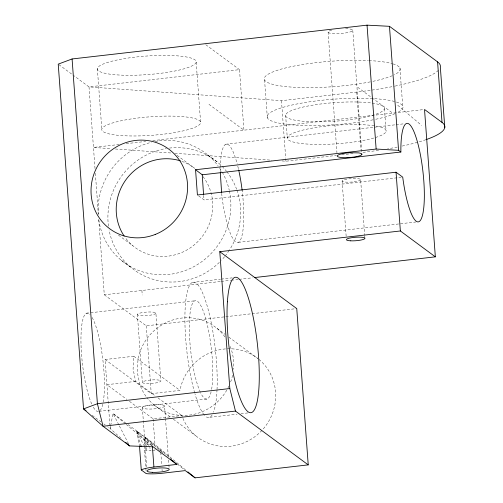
<?xml version="1.0" encoding="UTF-8"?>
<svg xmlns="http://www.w3.org/2000/svg" width="503" height="503" viewBox="0 0 503 503"><rect width="100%" height="100%" fill="white"/><g stroke="black" fill="none" stroke-linecap="round" stroke-linejoin="round"><path stroke-width="0.38" stroke-dasharray="2.52 1.89" d="M146.008 470.531L144.537 450.468L145.185 437.252L171.441 459.101M121.028 438.258L110.138 428.562L105.07 359.544L133.798 356.25L133.081 369.007L135.64 381.387L155.509 396.075M110.566 426.299L110.138 428.562L107.667 426.733M110.71 425.538L112.999 413.453L125.517 422.715M152.334 445.425L152.22 443.885L143.751 445.331L136.791 431.046L163.645 453.392M208.959 104.316L243.949 130.183L239.503 69.647L89.018 86.9L73.941 75.752M95.017 168.593L89.018 86.9L281.485 100.688L356.728 92.062A108.428 20.315 -4.2 0 0 394.402 86.22M119.192 144.48L93.464 147.429L111.459 148.725M126.209 143.676L145.707 141.444M152.723 140.639L423.752 109.572M225.696 144.242L395.377 124.788M396.157 124.7L403.94 123.807M282.02 160.941L285.93 161.218L336.35 155.44M341.782 154.817L354.194 153.396M198.622 195.887L204.086 199.93L401.168 177.339M238.378 242.333L415.849 221.986M192.328 282.422L220.415 279.203M221.194 279.115L232.122 277.863M98.758 219.541L104.284 294.789L220.521 281.466M221.301 281.378L230.638 280.303M231.418 280.215L238.422 279.41M239.202 279.322L252.431 277.807M86.353 313.237L194.705 300.813M104.284 294.789L146.266 325.831L225.017 316.802M225.797 316.714L296.751 308.578M135.64 381.387L106.913 384.682L126.888 399.445M105.07 359.544L151.252 393.686L179.98 390.391A49.571 47.571 -53.5 0 1 257.743 358.419M99.041 411.328L207.387 398.91M129.384 401.287L153.094 418.823L181.828 415.528A49.571 47.571 -53.5 0 0 182.658 417.729M209.764 417.301L237.076 414.17M240.975 413.724L247.998 412.919M159.237 450.216L160.614 450.091L160.727 451.631M152.384 450.657L155.798 450.518L154.83 449.317M144.537 450.468L151.019 450.707L149.793 447.877M115.369 149.001L171.699 153.038M174.83 153.264L271.846 160.212M357.702 87.264L371.447 97.425M372.069 97.89L392.692 113.131M205.765 44.704L239.503 69.647M207.846 155.025L217.642 162.262M58.857 64.598L73.312 75.287M177.131 155.396L194.762 168.43M118.482 235.134L132.962 245.841M216.963 328.352L225.105 334.376M228.865 337.155L257.693 358.463M121.141 260.183L130.937 267.426M133.798 356.25L179.98 390.391M158.011 397.923L181.828 415.528M153.905 404.827L170.825 417.339M173.328 419.194L195.887 435.868M128.026 424.563L154.981 444.495L185.494 469.884M92.206 415.302L100.864 421.703M103.951 423.991L105.19 424.903M177.452 464.099L184.067 469.607M125.561 423.91L112.999 413.453L119.01 425.198M126.159 424.406L153.082 446.809M397.735 105.246L421.558 125.379M139.564 446.796L136.791 431.046L147.687 444.526M146.216 446.928L145.185 437.252L151.937 445.696M119.368 425.89L129.271 445.224M145.185 437.252L149.485 447.167M136.791 431.046L140.677 446.255M146.298 447.67L146.618 450.644M221.685 193.322L222.144 197.861A49.571 10.374 83.5 0 0 238.227 242.396A49.571 10.374 83.5 0 0 242.119 190.216M203.627 195.39L204.086 199.93M399.904 67.943L402.689 105.875M384.437 108.698L386.097 131.302M352.792 30.387L361.896 154.377M356.728 92.062L360.947 149.492M360.626 179.728A9.293 1.742 -4.2 0 1 346.46 182.155A9.293 1.742 -4.2 0 1 346.995 179.099A9.293 1.742 -4.2 0 1 360.626 179.728L364.7 235.266M364.757 236.052L364.933 238.397M342.097 180.923L346.171 236.46M328.088 31.985L336.96 152.811M285.61 115.08L287.27 137.677M281.485 100.688L285.704 158.118M285.761 158.891L285.93 161.218M264.565 79.971L267.351 117.903M196.176 62.152A49.571 9.287 -4.2 0 1 120.632 75.098A49.571 9.287 -4.2 0 1 123.487 58.776A49.571 9.287 -4.2 0 1 196.176 62.152L200.634 122.845A49.571 9.287 -4.2 0 1 125.09 135.791A49.571 9.287 -4.2 0 1 127.944 119.469A49.571 9.287 -4.2 0 1 200.634 122.845M164.582 406.11A11.154 2.087 -4.2 0 1 147.586 409.027A11.154 2.087 -4.2 0 1 148.228 405.355A11.154 2.087 -4.2 0 1 164.582 406.11L165.443 417.836M165.5 418.615L168.26 456.133M168.543 460.038L168.832 463.948M168.889 464.728L169.121 467.853M155.905 313.237A9.293 1.742 -4.2 0 1 141.739 315.664A9.293 1.742 -4.2 0 1 142.274 312.608A9.293 1.742 -4.2 0 1 155.905 313.237L160.885 381.098A9.293 1.742 -4.2 0 1 146.719 383.525A9.293 1.742 -4.2 0 1 147.253 380.463A9.293 1.742 -4.2 0 1 160.885 381.098M160.784 452.404L161.746 465.52M162.029 469.381L162.142 470.921M146.266 325.831L151.252 393.686M153.094 418.823L154.981 444.495M141.903 290.476L142.242 295.028M137.376 314.432L142.355 382.293M142.349 407.549L146.713 466.947M97.356 68.527L101.813 129.227M95.363 173.296L98.355 214.058M203.042 176.66A49.571 47.571 -53.5 0 1 193.259 245.684A49.571 47.571 -53.5 0 1 125.473 237.925M181.866 161.35A49.571 47.571 -53.5 0 1 194.818 168.392M211.109 391.818A49.571 10.374 83.5 0 1 200.672 392.881M200.364 392.233A49.571 10.374 83.5 0 1 189.524 319.084A49.571 10.374 83.5 0 1 204.935 316.06A49.571 10.374 83.5 0 1 211.486 390.051M98.381 411.523A49.571 10.374 83.5 0 1 93.244 407.046M91.709 403.978A49.571 10.374 83.5 0 1 80.983 342.989A49.571 10.374 83.5 0 1 89.974 314.476M92.15 317.519A49.571 10.374 83.5 0 1 103.134 402.469M102.763 404.242A49.571 10.374 83.5 0 1 100.04 410.586M438.427 70.288A108.428 20.315 -4.2 0 1 395.176 86.063M425.922 139.677A108.428 20.315 -4.2 0 1 401.916 146.115M397.282 147.071A108.428 20.315 -4.2 0 1 387.599 148.85M378.602 150.296A108.428 20.315 -4.2 0 1 361.173 152.598M258.944 359.387A49.571 47.571 -53.5 0 1 262.503 429.788M261.988 430.348A49.571 47.571 -53.5 0 1 182.96 418.452M392.962 63.9A68.157 12.77 -4.2 0 1 394.082 74.89M392.271 75.708A68.157 12.77 -4.2 0 1 371.686 81.587M370.302 81.863A68.157 12.77 -4.2 0 1 281.737 86.101A68.157 12.77 -4.2 0 1 280.165 69.414A68.157 12.77 -4.2 0 1 368.29 60.542M369.045 60.58A68.157 12.77 -4.2 0 1 392.277 63.699M396.402 102.04A68.157 12.77 -4.2 0 1 396.867 112.823M395.056 113.647A68.157 12.77 -4.2 0 1 374.471 119.525M373.088 119.802A68.157 12.77 -4.2 0 1 277.128 122.701A68.157 12.77 -4.2 0 1 301.901 103.058A68.157 12.77 -4.2 0 1 395.748 101.832M374.32 114.759A49.571 9.287 -4.2 0 1 289.546 118.765A49.571 9.287 -4.2 0 1 340.569 102.247A49.571 9.287 -4.2 0 1 375.024 114.527M220.295 171.894A49.571 10.374 83.5 0 1 237.221 164.003M237.793 166.21A49.571 10.374 83.5 0 1 238.491 169.153M373.729 138.029A49.571 9.287 -4.2 0 1 289.935 140.834A49.571 9.287 -4.2 0 1 345.737 124.694A49.571 9.287 -4.2 0 1 374.502 137.809M224.91 336.897A49.571 47.571 -53.5 0 0 175.226 319.267A49.571 47.571 -53.5 0 0 137.998 359.356L137.275 372.113L139.84 384.493A49.571 47.571 -53.5 0 0 146.417 396.911M230.192 346.492A49.571 47.571 -53.5 0 1 233.499 369.347M232.575 375.301A49.571 47.571 -53.5 0 1 230.123 383.305M228.922 386.09A49.571 47.571 -53.5 0 1 227.18 389.467M226.803 390.133A49.571 47.571 -53.5 0 1 146.882 397.533M345.548 28.702A12.393 2.32 -4.2 0 1 350.931 31.676A12.393 2.32 -4.2 0 1 332.59 33.544A12.393 2.32 -4.2 0 1 331.999 30.086M169.385 148.077A68.157 65.409 -53.5 0 1 221.666 165.915M222.219 166.474A68.157 65.409 -53.5 0 1 226.388 171.146M226.872 171.762A68.157 65.409 -53.5 0 1 236.712 189.499M236.976 190.228A68.157 65.409 -53.5 0 1 229.594 249.796M229.173 250.45A68.157 65.409 -53.5 0 1 225.539 255.493M224.577 256.687A68.157 65.409 -53.5 0 1 221.515 260.164M219.333 262.384A68.157 65.409 -53.5 0 1 153.478 279.435A68.157 65.409 -53.5 0 1 109.063 229.965M108.459 226.199A68.157 65.409 -53.5 0 1 166.399 148.486M155.1 141.5A68.157 65.409 -53.5 0 1 218.025 165.757M219.383 167.644A68.157 65.409 -53.5 0 1 221.898 171.586M222.295 172.265A68.157 65.409 -53.5 0 1 229.255 190.241M229.418 190.989A68.157 65.409 -53.5 0 1 176.132 273.248A68.157 65.409 -53.5 0 1 98.764 219.71M98.23 214.441A68.157 65.409 -53.5 0 1 151.359 142.305M212.147 414.95A68.157 14.26 83.5 0 1 204.589 415.39M204.13 414.862A68.157 14.26 83.5 0 1 194.906 393.686M194.686 392.925A68.157 14.26 83.5 0 1 185.689 301.624A68.157 14.26 83.5 0 1 204.671 298.204A68.157 14.26 83.5 0 1 217.051 388.894M217.019 389.618A68.157 14.26 83.5 0 1 213.492 412.19"/><path stroke-width="0.75" d="M141.909 445.884L139.564 446.796L141.268 469.947L142.38 469.406A18.586 3.483 -4.2 0 1 153.918 467.029L176.874 464.401L170.857 459.396M444.771 127.511L440.326 66.974A108.428 20.315 -4.2 0 0 437.579 61.882L389.467 26.313L367.039 25.15L72.086 58.964L58.229 64.133L83.548 408.901L103.033 426.255L129.623 445.916L153.082 446.809L176.874 464.401M195.554 169.737L376.137 149.039L398.577 150.315L400.878 152.019A49.571 10.374 83.5 0 1 416.119 137.558A49.571 10.374 83.5 0 1 421.96 217.107A49.571 10.374 83.5 0 1 402.727 177.157L396.05 172.221L197.409 194.988L195.554 169.737L202.244 174.793L400.878 152.019M219.78 251.676L296.751 308.578L308.232 464.879L235.461 411.077L229.833 388.549L219.78 251.676L400.363 230.971L435.346 256.838L424.526 109.478L442.024 122.411A108.428 20.315 -4.2 0 1 426.582 139.444M254.769 277.537L435.346 256.838M229.833 388.549L97.406 403.727L83.548 408.901L86.019 410.731M235.461 411.077L103.033 426.255L97.406 403.727L72.086 58.964M141.268 469.947L146.235 473.619L148.316 473.795A18.586 3.483 -4.2 0 0 162.312 473.241L185.267 470.607L195.063 477.85L308.232 464.879M187.889 471.877L195.063 477.85M125.612 442.344L129.623 445.916M221.609 192.567L220.301 172.724M203.552 194.636L202.244 174.793M437.579 61.882L442.024 122.411M389.467 26.313L398.577 150.315M396.05 172.221L400.363 230.971M367.039 25.15L376.137 149.039M152.39 446.199L153.918 467.029M124.14 236.02A49.571 47.571 -53.5 0 1 126.416 179.081A49.571 47.571 -53.5 0 1 180.376 160.853M238.667 169.907A49.571 10.374 83.5 0 1 242.119 190.216M361.896 154.377L361.374 155.031A12.393 2.32 -4.2 0 1 343.015 157.628L340.518 157.414A12.393 2.389 -4.1 0 1 337.714 155.276L339.047 154.616A12.393 2.389 -4.1 0 1 349.95 152.73L358.57 152.893A12.393 2.389 -4.1 0 1 361.896 154.377M155.213 234.455A49.571 47.571 -53.5 0 0 170.831 150.737A49.571 47.571 -53.5 0 0 91.867 181.74A49.571 47.571 -53.5 0 0 155.213 234.455M152.233 472.33A11.154 2.087 -4.2 0 0 169.234 469.418A11.154 2.087 -4.2 0 0 152.881 468.658A11.154 2.087 -4.2 0 0 152.233 472.33M350.767 240.824A9.293 1.742 -4.2 0 0 364.933 238.397A9.293 1.742 -4.2 0 0 351.301 237.762A9.293 1.742 -4.2 0 0 350.767 240.824M227.4 301.794A68.157 14.26 83.5 0 0 248.086 411.8A68.157 14.26 83.5 0 0 254.059 321.505A68.157 14.26 83.5 0 0 227.4 301.794"/></g></svg>
